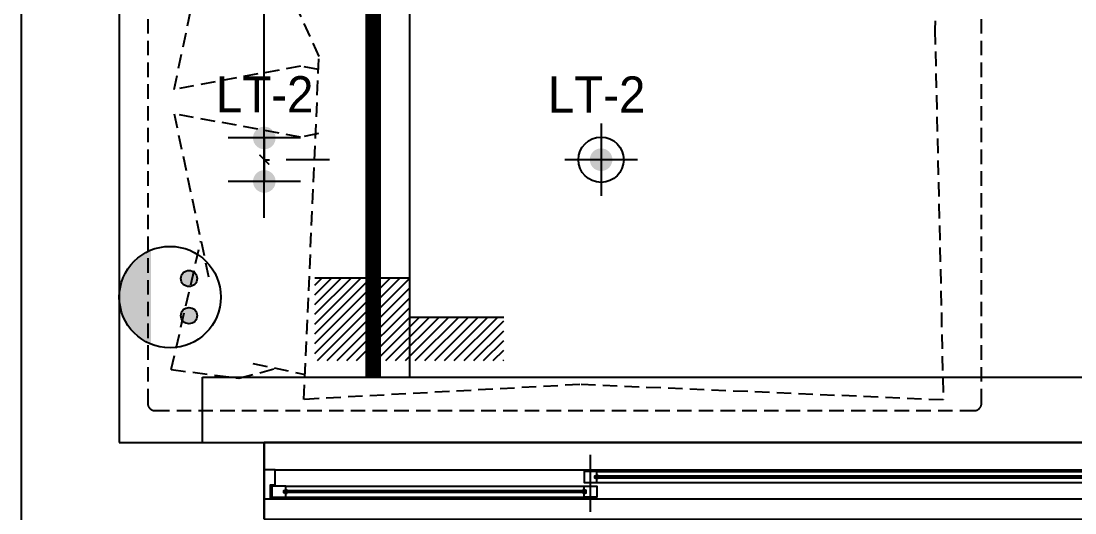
# Model space of a CAD drawing. Header units: inches. Extents: x 4138 to 127072, y -26315 to 43858.
# Drawn here: x 69969 to 72876, y 10683 to 12039 of the extents above; entities that cross this region are included whole.
import ezdxf
from ezdxf.enums import TextEntityAlignment as Align

# ---------------------------------------------------------------- set-up
doc = ezdxf.new("R2010")
doc.units = ezdxf.units.IN
doc.header["$LTSCALE"] = 50
doc.header["$MEASUREMENT"] = 0
doc.linetypes.add('DH-HID2', pattern=[1.2, 0.8, -0.4])
doc.linetypes.add('HID', pattern=[2.3, 1.5, -0.8])
for name, color, linetype in [('0-LINE', 7, 'Continuous'), ('02-WAL', 2, 'Continuous'), ('04-WIN', 4, 'Continuous'), ('06-LIGHT', 4, 'Continuous'), ('FU-FURM', 251, 'DH-HID2'), ('설비', 7, 'Continuous')]:
    doc.layers.add(name, color=color, linetype=linetype)
doc.styles.add('YOURNAME', font='HY울릉도M.TTF')
doc.styles.add('코레일둥고', font='Korail_Round_Gothic_Medium.ttf')
doc.dimstyles.new('YOURNAME-60', dxfattribs={"dimscale": 60, "dimtxt": 1.8, "dimasz": 0.9, "dimexe": 1, "dimexo": 3, "dimgap": 0.7, "dimtad": 1, "dimdec": 0, "dimzin": 0, "dimdsep": 46, "dimtxsty": 'YOURNAME', "dimblk": 'ARCHTICK', "dimcen": 0, "dimclrd": 1, "dimclre": 1, "dimclrt": 7, "dimadec": 0, "dimazin": 0, "dimtfac": 1, "dimtdec": 0, "dimtix": 1, "dimtmove": 2, "dimatfit": 3, "dimldrblk": 'ARCHTICK', "dimfxl": 1, "dimtolj": 1, "dimtzin": 0, "dimarcsym": 0})

# ---------------------------------------------------------------- blocks, each defined once
blk = doc.blocks.new('egoo')
at = {"layer": '설비'}
h = blk.add_hatch(color=140, dxfattribs=at)
edge = h.paths.add_edge_path()
edge.add_arc((1015645.3, 443433.7), 22.3, 0, 360)
h = blk.add_hatch(color=140, dxfattribs=at)
edge = h.paths.add_edge_path()
edge.add_arc((1015747.7, 443433.7), 22.3, 0, 360)
h = blk.add_hatch(color=140, dxfattribs=at)
edge = h.paths.add_edge_path()
edge.add_line((1015826.3, 443329.1), (1015566.6, 443329.1))
edge.add_ellipse((1015696.5, 443381.5), major_axis=(99, 99), ratio=1, start_angle=156.9578, end_angle=293.0422)
at = {"layer": '설비', "color": 140}
for centre, radius in [((1015696.5, 443381.5), 140), ((1015645.3, 443433.7), 22.3), ((1015747.7, 443433.7), 22.3)]:
    blk.add_circle(centre, radius, dxfattribs=at)
blk = doc.blocks.new('2DLSCL')
h = blk.add_hatch(color=256)
h.dxf.hatch_style = 1
edge = h.paths.add_edge_path()
edge.add_arc((36127.3, 44397.2), 26, 0, 360, ccw=False)
h = blk.add_hatch(color=256)
h.dxf.hatch_style = 1
edge = h.paths.add_edge_path()
edge.add_arc((36227.3, 44397.2), 26, 0, 360, ccw=False)
at = {"color": 1, "linetype": 'Continuous'}
for p, q in [((36127.3, 44480.5), (36127.3, 44313.9)), ((36227.3, 44480.5), (36227.3, 44313.9)), ((36210.6, 44397.2), (36044, 44397.2)), ((36310.6, 44397.2), (36144, 44397.2))]:
    blk.add_line(p, q, dxfattribs=at)
blk.add_lwpolyline([(36127.3, 44397.2), (36227.3, 44397.2), (36177.3, 44397.2), (36177.3, 44408.9)], dxfattribs=at)
blk = doc.blocks.new('hallogen')
h = blk.add_hatch(color=256)
h.dxf.hatch_style = 1
edge = h.paths.add_edge_path()
edge.add_arc((48591.7, 60854.3), 31.2, 0, 360, ccw=False)
at = {"color": 1, "linetype": 'Continuous'}
for p, q in [((48591.7, 60954.3), (48591.7, 60754.3)), ((48691.7, 60854.3), (48491.7, 60854.3))]:
    blk.add_line(p, q, dxfattribs=at)
at = {"color": 4, "linetype": 'Continuous'}
blk.add_circle((48591.7, 60854.3), 62.5, dxfattribs=at)
blk = doc.blocks.new('FLOOR')
at = {"layer": '02-WAL'}
for p, q in [((48224.7, 41074.3), (48224.7, 36912.3)), ((48495.7, 41074.3), (48495.7, 37238.3)), ((48495.7, 37238.3), (52724.7, 37238.3))]:
    blk.add_line(p, q, dxfattribs=at)
at = {"layer": '04-WIN'}
for p, q in [((48895.7, 37238.3), (48895.7, 37026.3)), ((48895.7, 37026.3), (48895.7, 37238.3))]:
    blk.add_line(p, q, dxfattribs=at)
at = {"layer": '04-WIN', "linetype": 'Continuous'}
for p, q in [((49795.7, 37046.8), (49795.7, 37203.8)), ((48925.7, 37162.9), (51560.2, 37162.9)), ((49813.2, 37158.2), (51519, 37158.1)), ((49813.2, 37128.2), (51519, 37128.1)), ((48954.8, 37117.8), (49778.2, 37117.8)), ((48913.1, 37082.9), (51547.7, 37082.8)), ((48954.8, 37087.8), (49778.2, 37087.8))]:
    blk.add_line(p, q, dxfattribs=at)
at = {"layer": '04-WIN'}
blk.add_lwpolyline([(48895.7, 37026.3), (51577.7, 37026.3), (51577.7, 37238.3), (48895.7, 37238.3)], close=True, dxfattribs=at)
at = {"layer": '04-WIN', "linetype": 'Continuous'}
for points in [[(48895.7, 37091.9), (48895.7, 37082.9), (48913.1, 37082.9), (48913.1, 37121.9), (48925.7, 37121.9), (48925.7, 37162.9), (48895.7, 37162.9), (48895.7, 37153.9)], [(49813.2, 37149), (49816, 37147.6), (49816.5, 37146.6), (49817, 37145.2)], [(49813.2, 37137.4), (49816, 37138.8), (49816.5, 37139.8), (49817, 37141.2)], [(49781.7, 37104.8), (48951.3, 37104.8), (48951.3, 37100.8), (49781.7, 37100.8), (49781.7, 37104.8), (49781.7, 37100.8)], [(48954.8, 37108.6), (48957.5, 37107.3), (48958, 37106.3), (48958.6, 37104.8)], [(48954.8, 37097.1), (48957.5, 37098.4), (48958, 37099.4), (48958.6, 37100.8)], [(49778.2, 37108.6), (49775.4, 37107.3), (49774.9, 37106.3), (49774.4, 37104.8)], [(49778.2, 37097.1), (49775.4, 37098.4), (49774.9, 37099.4), (49774.4, 37100.8)]]:
    blk.add_lwpolyline(points, dxfattribs=at)
for points in [[(49813.2, 37148.2), (49813.2, 37158.2), (49778.2, 37158.2), (49778.2, 37128.2), (49813.2, 37128.2), (49813.2, 37138.2), (49807.7, 37140), (49807.7, 37146.4)], [(49809.7, 37141.2), (51522.5, 37141.1), (51522.5, 37145.1), (49809.7, 37145.2)], [(48954.8, 37107.8), (48954.8, 37117.8), (48916.8, 37117.8), (48916.8, 37087.8), (48954.8, 37087.8), (48954.8, 37097.8), (48949.2, 37099.6), (48949.2, 37106.1)], [(49778.2, 37107.8), (49778.2, 37117.8), (49813.2, 37117.8), (49813.2, 37087.8), (49778.2, 37087.8), (49778.2, 37097.8), (49783.7, 37099.6), (49783.7, 37106.1)]]:
    blk.add_lwpolyline(points, close=True, dxfattribs=at)
blk = doc.blocks.new('ERER')
at = {"layer": 'FU-FURM', "color": 8}
for p, q in [((76564, 20581.5), (76545.7, 19956.3)), ((74446.9, 19791.8), (74544.3, 20254)), ((74846.6, 19883.4), (74765.5, 20061.8)), ((76545.7, 19956.3), (76568.6, 18935.5)), ((74795.7, 19856.6), (74446.9, 19791.8)), ((74845, 19846.8), (74795.7, 19856.6)), ((74805.1, 18937.2), (74846.6, 19883.4)), ((74446.9, 19725.1), (74544.3, 19262.9)), ((74795.7, 19660.2), (74446.9, 19725.1)), ((74845, 19670.1), (74795.7, 19660.2)), ((74438.8, 19019.6), (74520.7, 19374.8)), ((74438.8, 19019.6), (74625.4, 18995.3)), ((74625.4, 18995.3), (74728.3, 19022.7)), ((74663.9, 19036), (74808.1, 19006.2)), ((75565.6, 18978.2), (74805.1, 18937.2)), ((76568.6, 18935.5), (75565.6, 18978.2))]:
    blk.add_line(p, q, dxfattribs=at)
blk.add_lwpolyline([(76674.1, 18926.3), (76674.1, 20586.3, 0.414214), (76654.1, 20606.3), (74394.1, 20606.3, 0.414214), (74374.1, 20586.3), (74374.1, 18926.3, 0.414214), (74394.1, 18906.3), (76654.1, 18906.3, 0.414214)], format="xyb", close=True, dxfattribs=at)
blk.add_blockref('FLOOR', (25800, -18420))
blk = doc.blocks.new('_ARCHTICK')
at = {"color": 0, "linetype": 'ByBlock', "const_width": 0.075}
blk.add_lwpolyline([(-0.25, -0.25), (0.25, 0.25)], dxfattribs=at)
blk = doc.blocks.new('*D299')
at = {"layer": '06-LIGHT', "color": 1, "lineweight": -2, "transparency": 16777216}
for p, q in [((70639.9, 11657), (70639.9, 12785)), ((70819.9, 12785), (70699.9, 12785)), ((70819.9, 11657), (70699.9, 11657))]:
    blk.add_line(p, q, dxfattribs=at)
at = {"layer": 'Defpoints', "color": 0, "transparency": 16777216}
for p in [(70639.9, 12785), (70639.9, 12785), (70639.9, 11657)]:
    blk.add_point(p, dxfattribs=at)
at = {"layer": '06-LIGHT', "color": 1, "lineweight": -2, "transparency": 16777216, "xscale": 54, "yscale": 54, "zscale": 54}
for p, rotation in [((70639.9, 12785), 90), ((70639.9, 11657), 270)]:
    blk.add_blockref('_ARCHTICK', p, dxfattribs=dict(at, rotation=rotation))
at = {"layer": '06-LIGHT', "color": 7, "transparency": 16777216, "insert": (70541.7, 12221), "char_height": 108, "attachment_point": 5, "rotation": 90, "style": 'YOURNAME'}
blk.add_mtext('\\A1;1128', dxfattribs=at)

msp = doc.modelspace()

# ---------------------------------------------------------------- hatches: boundary and pattern name
h = msp.add_hatch()
h.set_pattern_fill('ANSI31', color=8, scale=6, angle=180)
h.set_pattern_definition([(225, (-98501.107, -181650.322), (13.4703842, -13.4703842), [])])
h.paths.add_polyline_path([(70779.6, 11330.8), (71039.9, 11330.8), (71039.9, 11222.8), (71300.2, 11222.8), (71300.2, 11102.8), (70779.6, 11102.8)])

# ---------------------------------------------------------------- linework, layer by layer
at = {"layer": '06-LIGHT'}
for p, q in [((71039.9, 14513), (71039.9, 11057)), ((70468.9, 11057), (74468.9, 11057)), ((70468.9, 10877), (70468.9, 11057))]:
    msp.add_line(p, q, dxfattribs=at)
at = {"layer": '06-LIGHT', "color": 10, "linetype": 'HID', "const_width": 43.2}
msp.add_lwpolyline([(70939.9, 14513), (70939.9, 11057)], dxfattribs=at)
at = {"layer": '06-LIGHT'}
msp.add_lwpolyline([(70779.6, 11330.8), (71039.9, 11330.8), (71039.9, 11222.8), (71300.2, 11222.8)], dxfattribs=at)

# ---------------------------------------------------------------- block references
at = {"layer": '0-LINE'}
msp.add_blockref('ERER', (-4055.8, -7941.3), dxfattribs=at)
at = {"layer": '06-LIGHT', "xscale": 1.2, "yscale": 1.2, "zscale": 1.2, "rotation": 270}
msp.add_blockref('2DLSCL', (17363.2, 55069.7), dxfattribs=at)
at = {"layer": '06-LIGHT'}
msp.add_blockref('hallogen', (22977.2, -49197.3), dxfattribs=at)
at = {"layer": '설비', "color": 253, "true_color": 0x95d0ad, "rotation": 270}
msp.add_blockref('egoo', (-373001.6, 1026974.5), dxfattribs=at)

# ---------------------------------------------------------------- texts
at = {"layer": '설비', "color": 30, "style": '코레일둥고'}
for p in [(70506.4, 11887.3), (71422, 11886.7)]:
    msp.add_text('LT-2', height=100, dxfattribs=at).set_placement(p, align=Align.TOP_LEFT)

# ---------------------------------------------------------------- dimensions: what is measured, and where the dimension line sits
at = {"layer": '06-LIGHT'}
dim = msp.add_linear_dim(base=(70639.9, 12785), p1=(70639.9, 11657), p2=(70639.9, 12785), angle=90, dimstyle='YOURNAME-60', override={"dimfxl": 1.25}, dxfattribs=at)
dim.commit()
dim.dimension.update_dxf_attribs({"geometry": '*D299', "text_midpoint": (70541.7, 12221)})

doc.saveas('drawing.dxf')
